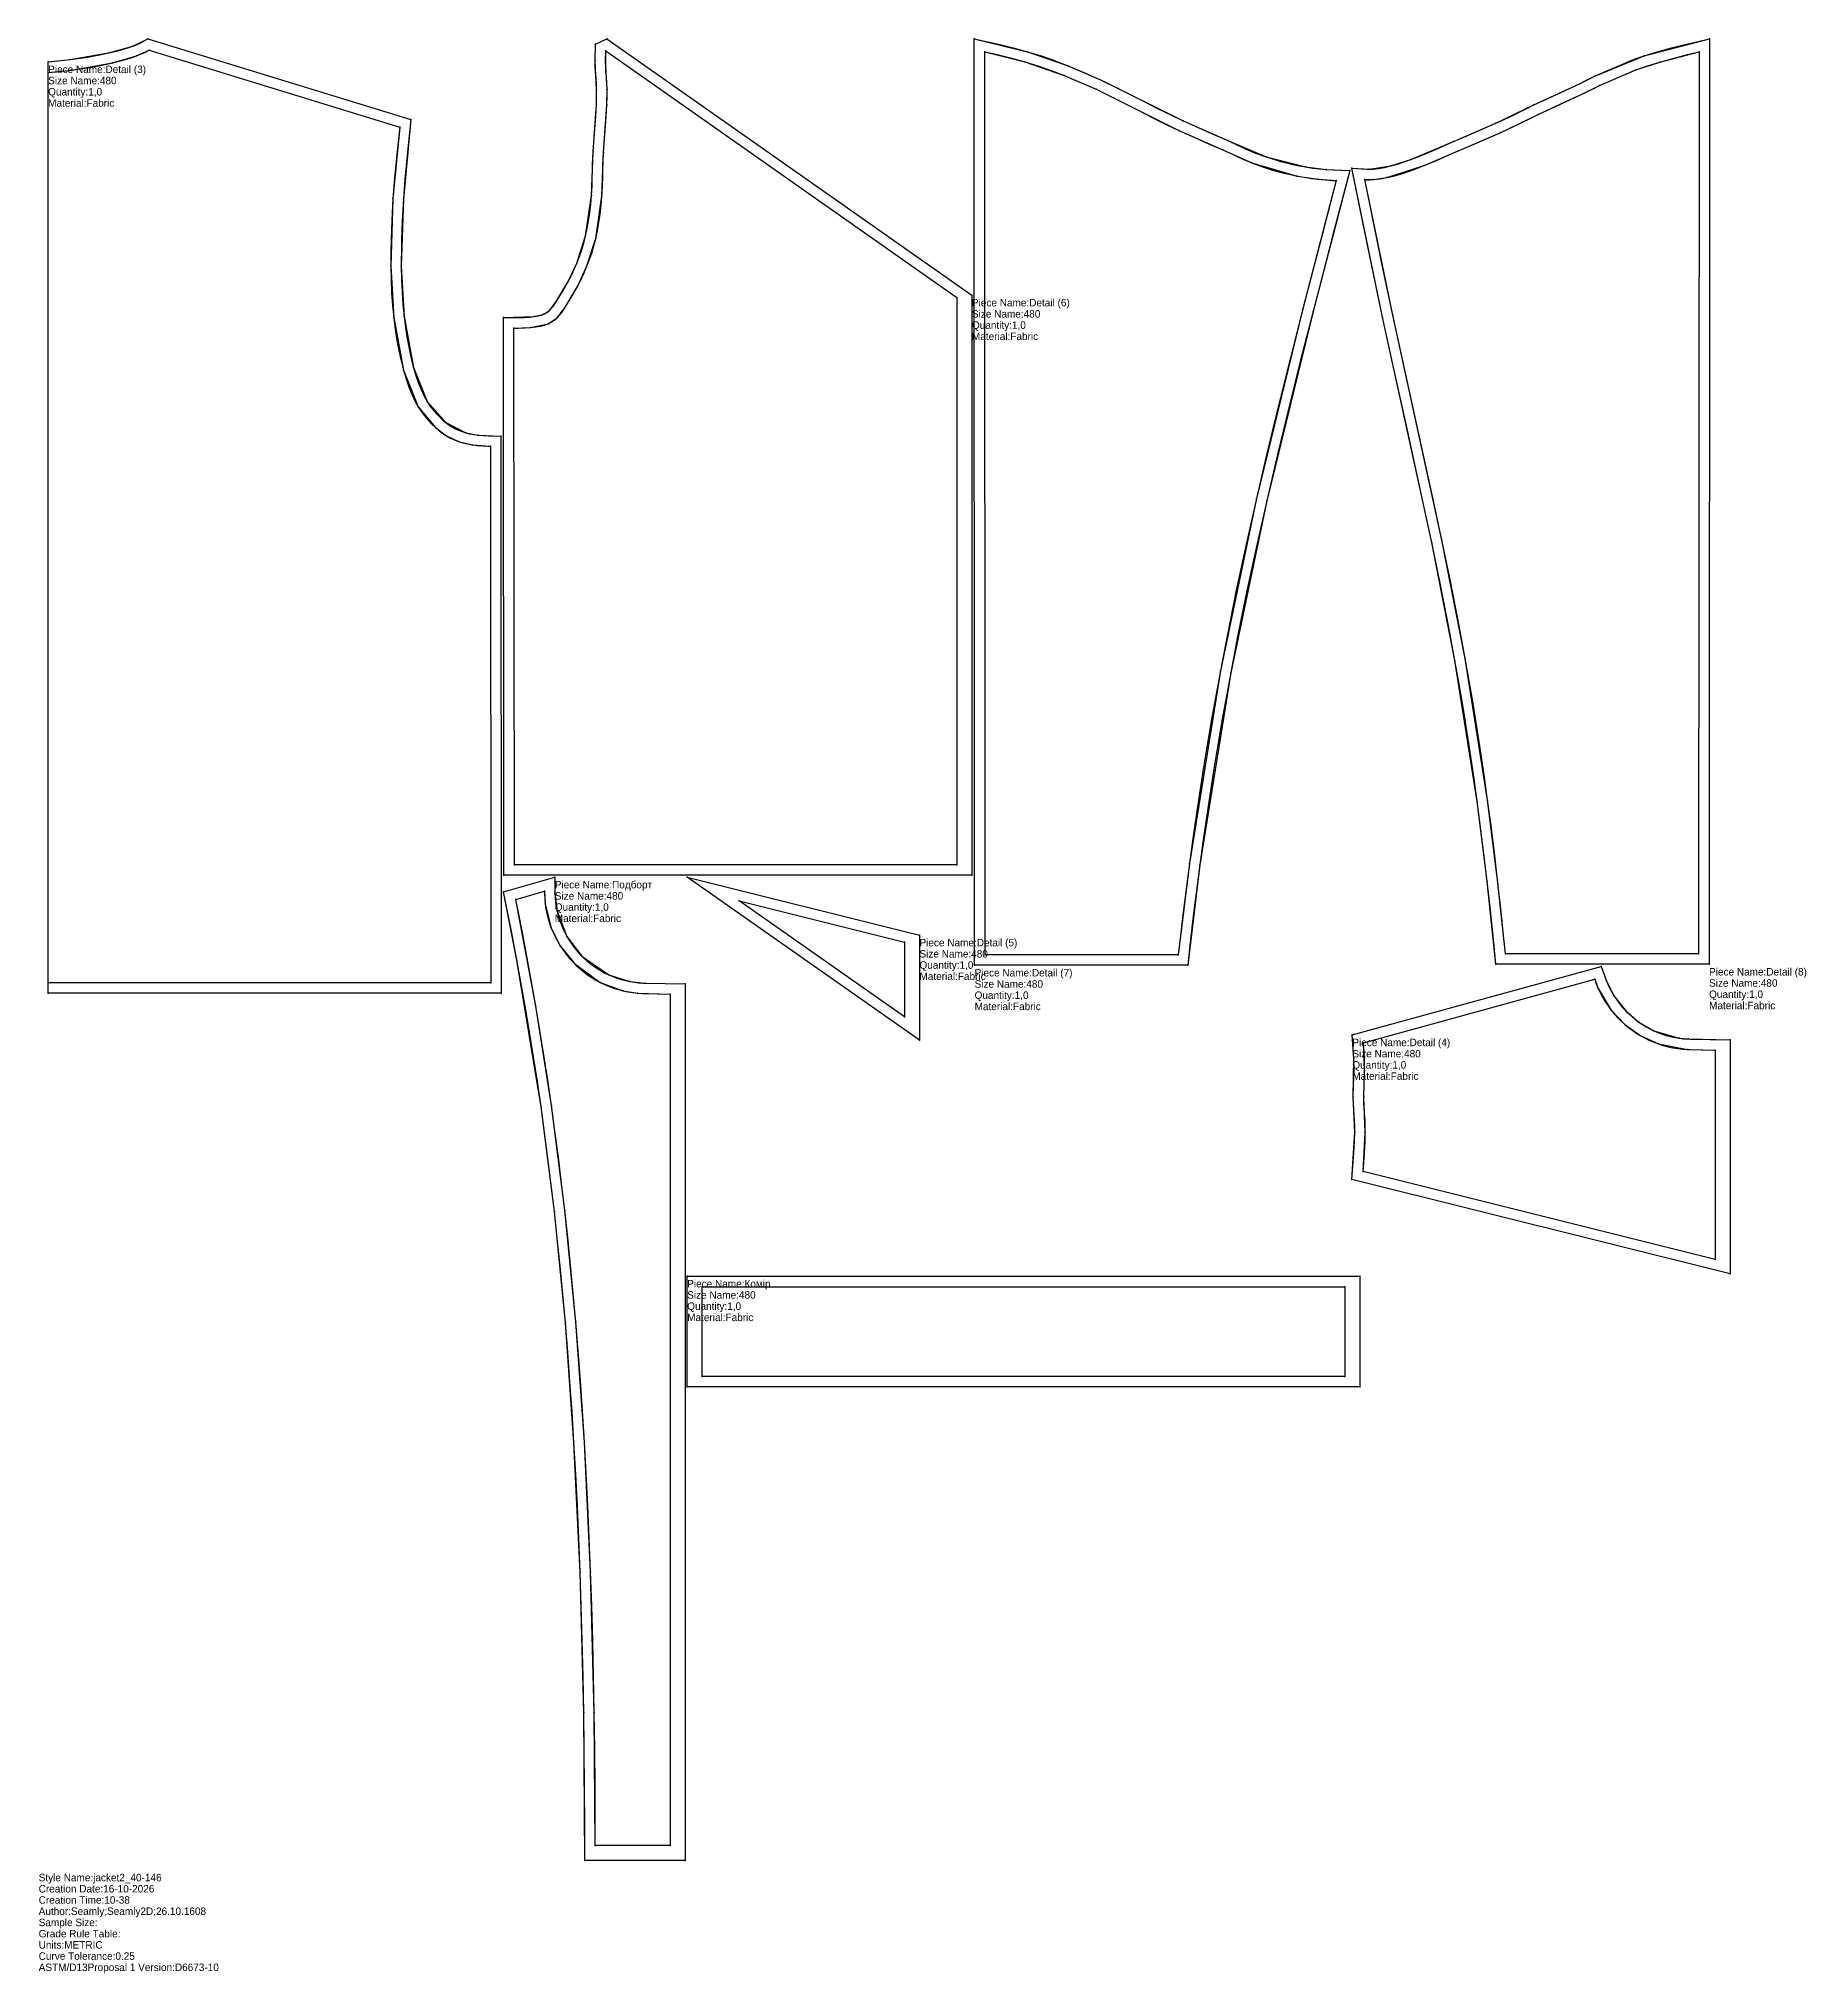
# Model space of a CAD drawing. Extents: x 0 to 1181, y -69 to 1224.
import ezdxf

# ---------------------------------------------------------------- set-up
doc = ezdxf.new("R2010")
doc.units = 0

# ---------------------------------------------------------------- blocks, each defined once
blk = doc.blocks.new('piece-105_s480_M')
at = {"layer": '1'}
blk.add_lwpolyline([(344.91, 663.58), (345, 652.79), (346.49, 640.75), (352.96, 623.99), (363.02, 610.77), (381.08, 598.25), (395.02, 593.82), (405.34, 592.75), (431.99, 592.22), (431.99, 6.37), (365, 6.37), (364.28, 105.23), (361.85, 199.07), (357.72, 285.58), (351.97, 365.65), (344.62, 440.18), (335.72, 510.08), (319.6, 608.21), (310.62, 653.69)], close=True, dxfattribs=at)
at = {"layer": '14'}
blk.add_lwpolyline([(337.99, 654.29), (338.51, 645.84), (342.58, 629.61), (348.59, 617.66), (358.07, 605.82), (375.25, 593.29), (390.51, 587.63), (400.22, 586.02), (421.99, 585.41), (421.99, 16.37), (371.99, 16.37), (371.28, 105.34), (368.84, 199.33), (364.71, 285.99), (358.94, 366.24), (351.57, 440.96), (342.66, 511.06), (332.24, 577.43), (318.77, 648.76)], close=True, dxfattribs=at)
at = {"layer": '2'}
for p in [(344.91, 663.58), (310.62, 653.69), (318.77, 648.76), (337.99, 654.29), (421.99, 585.41), (431.99, 592.22), (371.99, 16.37), (421.99, 16.37), (365, 6.37), (431.99, 6.37)]:
    blk.add_point(p, dxfattribs=at)
at = {"layer": '3'}
for p in [(345, 652.79), (338.51, 645.84), (346.49, 640.75), (342.58, 629.61), (352.96, 623.99), (319.6, 608.21), (348.59, 617.66), (363.02, 610.77), (358.07, 605.82), (381.08, 598.25), (375.25, 593.29), (390.51, 587.63), (395.02, 593.82), (400.22, 586.02), (405.34, 592.75), (332.24, 577.43), (335.72, 510.08), (342.66, 511.06), (344.62, 440.18), (351.57, 440.96), (351.97, 365.65), (358.94, 366.24), (357.72, 285.58), (364.71, 285.99), (361.85, 199.07), (368.84, 199.33), (364.28, 105.23), (371.28, 105.34)]:
    blk.add_point(p, dxfattribs=at)
at = {"layer": '84'}
blk.add_lwpolyline([(344.91, 663.58), (345, 652.79), (345.16, 649.72), (345.46, 646.7), (345.9, 643.71), (346.49, 640.75), (347.23, 637.83), (348.1, 634.96), (349.12, 632.13), (350.26, 629.36), (351.55, 626.64), (352.96, 623.99), (354.51, 621.4), (356.18, 618.89), (357.98, 616.46), (359.9, 614.12), (361.97, 611.84), (363.02, 610.77), (364.06, 609.74), (366.28, 607.73), (368.56, 605.85), (370.92, 604.09), (373.36, 602.44), (375.87, 600.92), (378.45, 599.52), (381.08, 598.25), (383.78, 597.1), (386.52, 596.08), (389.31, 595.19), (392.15, 594.44), (395.02, 593.82), (397.93, 593.34), (400.87, 592.99), (403.86, 592.79), (405.34, 592.75), (431.99, 592.22), (431.99, 6.37), (365, 6.37), (364.98, 29.49), (364.86, 55.28), (364.63, 80.52), (364.28, 105.23), (363.84, 129.43), (363.28, 153.12), (362.62, 176.33), (361.85, 199.07), (360.97, 221.35), (359.99, 243.18), (358.91, 264.59), (357.72, 285.58), (356.44, 306.16), (355.05, 326.36), (353.56, 346.18), (351.97, 365.65), (350.28, 384.76), (348.49, 403.55), (346.6, 422.01), (344.62, 440.18), (342.54, 458.05), (340.36, 475.65), (338.09, 492.99), (335.72, 510.08), (333.27, 526.93), (330.72, 543.57), (328.07, 560), (325.34, 576.24), (322.51, 592.31), (319.6, 608.21), (316.59, 623.97), (313.5, 639.59), (310.62, 653.69)], close=True, dxfattribs=at)
at = {"layer": '87'}
blk.add_lwpolyline([(337.99, 654.29), (338.01, 652.59), (338.17, 649.2), (338.51, 645.84), (339.01, 642.51), (339.66, 639.21), (340.48, 635.96), (341.46, 632.76), (342.58, 629.61), (343.86, 626.52), (345.29, 623.49), (346.87, 620.54), (348.59, 617.66), (350.45, 614.87), (352.46, 612.16), (354.6, 609.55), (356.88, 607.03), (358.07, 605.82), (359.25, 604.65), (361.7, 602.43), (364.24, 600.34), (366.87, 598.38), (369.59, 596.55), (372.38, 594.85), (375.25, 593.29), (378.18, 591.87), (381.19, 590.6), (384.24, 589.46), (387.35, 588.47), (390.51, 587.63), (393.71, 586.94), (396.95, 586.4), (400.22, 586.02), (403.52, 585.8), (405.18, 585.75), (421.99, 585.41), (421.99, 16.37), (371.99, 16.37), (371.98, 29.51), (371.86, 55.32), (371.62, 80.6), (371.28, 105.34), (370.83, 129.57), (370.28, 153.3), (369.61, 176.55), (368.84, 199.33), (367.97, 221.64), (366.99, 243.52), (365.9, 264.96), (364.71, 285.99), (363.42, 306.62), (362.03, 326.86), (360.53, 346.73), (358.94, 366.24), (357.25, 385.4), (355.45, 404.24), (353.56, 422.75), (351.57, 440.96), (349.49, 458.89), (347.31, 476.53), (345.03, 493.92), (342.66, 511.06), (340.19, 527.97), (337.63, 544.66), (334.98, 561.14), (332.24, 577.43), (329.4, 593.55), (326.48, 609.5), (323.46, 625.3), (320.36, 640.97), (318.77, 648.76)], close=True, dxfattribs=at)
at = {"layer": '1'}
for s, p in [('Piece Name:Подборт', (344.91, 656.08)), ('Size Name:480', (344.91, 648.58)), ('Quantity:1,0', (344.91, 641.08)), ('Material:Fabric', (344.91, 633.58))]:
    blk.add_text(s, height=5, dxfattribs=at).set_placement(p)
blk = doc.blocks.new('piece-106_s480_M')
at = {"layer": '1'}
blk.add_lwpolyline([(433.39, 396.88), (882.85, 396.88), (882.85, 322.87), (433.39, 322.87)], close=True, dxfattribs=at)
at = {"layer": '14'}
blk.add_lwpolyline([(443.39, 389.87), (872.84, 389.87), (872.84, 329.87), (443.39, 329.87)], close=True, dxfattribs=at)
at = {"layer": '2'}
for p in [(433.39, 396.88), (443.39, 389.87), (872.84, 389.87), (882.85, 396.88), (443.39, 329.87), (872.84, 329.87), (433.39, 322.87), (882.85, 322.87)]:
    blk.add_point(p, dxfattribs=at)
at = {"layer": '84'}
blk.add_lwpolyline([(433.39, 396.88), (882.85, 396.88), (882.85, 322.87), (433.39, 322.87)], close=True, dxfattribs=at)
at = {"layer": '87'}
blk.add_lwpolyline([(443.39, 389.87), (872.84, 389.87), (872.84, 329.87), (443.39, 329.87)], close=True, dxfattribs=at)
at = {"layer": '1'}
for s, p in [('Piece Name:Комір', (433.39, 389.38)), ('Size Name:480', (433.39, 381.88)), ('Quantity:1,0', (433.39, 374.38)), ('Material:Fabric', (433.39, 366.88))]:
    blk.add_text(s, height=5, dxfattribs=at).set_placement(p)
blk = doc.blocks.new('piece_Detail_s480_M')
at = {"layer": '1'}
blk.add_lwpolyline([(6.35, 1208.49), (21.1, 1209.97), (47.79, 1214.64), (62.98, 1219.03), (72.95, 1223.96), (248.81, 1169.93), (243.73, 1116.62), (242.31, 1071.95), (244.21, 1038.35), (250.49, 1004.31), (259.51, 981.59), (272, 967.45), (285.38, 960.6), (293.77, 959.06), (308.83, 958.4), (309.12, 585.95), (6.35, 585.95)], close=True, dxfattribs=at)
at = {"layer": '14'}
blk.add_lwpolyline([(6.35, 1201.47), (21.98, 1203.02), (49.36, 1207.82), (65.42, 1212.47), (73.77, 1216.38), (241.25, 1164.93), (236.74, 1117.09), (235.31, 1071.9), (237.25, 1037.57), (243.75, 1002.43), (253.5, 978), (265.21, 964.04), (272.6, 958.5), (280.63, 954.75), (289.69, 952.53), (301.83, 951.57), (302.11, 592.95), (6.35, 592.95)], close=True, dxfattribs=at)
at = {"layer": '2'}
for p in [(72.95, 1223.96), (73.77, 1216.38), (6.35, 1208.49), (6.35, 1201.47), (241.25, 1164.93), (248.81, 1169.93), (308.83, 958.4), (301.83, 951.57), (6.35, 592.95), (6.35, 585.95), (302.11, 592.95), (309.12, 585.95)]:
    blk.add_point(p, dxfattribs=at)
at = {"layer": '3'}
for p in [(62.98, 1219.03), (21.1, 1209.97), (21.98, 1203.02), (47.79, 1214.64), (49.36, 1207.82), (65.42, 1212.47), (236.74, 1117.09), (243.73, 1116.62), (235.31, 1071.9), (242.31, 1071.95), (237.25, 1037.57), (244.21, 1038.35), (243.75, 1002.43), (250.49, 1004.31), (253.5, 978), (259.51, 981.59), (265.21, 964.04), (272, 967.45), (272.6, 958.5), (285.38, 960.6), (293.77, 959.06), (280.63, 954.75), (289.69, 952.53)]:
    blk.add_point(p, dxfattribs=at)
at = {"layer": '84'}
blk.add_lwpolyline([(6.35, 1208.49), (10.86, 1208.85), (21.1, 1209.97), (31.23, 1211.42), (40.97, 1213.16), (47.79, 1214.64), (52.04, 1215.69), (56.03, 1216.77), (59.69, 1217.89), (62.98, 1219.03), (65.84, 1220.17), (68.2, 1221.28), (72.95, 1223.96), (248.81, 1169.93), (246.54, 1148.09), (244.76, 1129.82), (243.73, 1116.62), (242.92, 1102.04), (242.52, 1089.85), (242.36, 1081.1), (242.32, 1076.48), (242.31, 1071.95), (242.48, 1063.09), (242.86, 1054.53), (243.44, 1046.27), (244.21, 1038.35), (245.16, 1030.77), (246.27, 1023.55), (247.54, 1016.72), (248.95, 1010.3), (250.49, 1004.31), (252.15, 998.77), (253.9, 993.7), (255.73, 989.13), (257.61, 985.08), (259.51, 981.59), (261.44, 978.64), (262.36, 977.43), (263.43, 976.1), (265.64, 973.54), (267.78, 971.27), (269.9, 969.24), (272, 967.45), (274.1, 965.88), (276.21, 964.5), (278.37, 963.3), (280.6, 962.26), (282.93, 961.36), (285.38, 960.6), (288, 959.96), (290.79, 959.45), (293.77, 959.06), (296.98, 958.78), (300.44, 958.61), (308.83, 958.4), (309.12, 585.95), (6.35, 585.95)], close=True, dxfattribs=at)
at = {"layer": '87'}
blk.add_lwpolyline([(6.35, 1201.47), (11.52, 1201.88), (21.98, 1203.02), (32.34, 1204.51), (42.33, 1206.3), (49.36, 1207.82), (53.8, 1208.91), (57.98, 1210.05), (61.86, 1211.24), (65.42, 1212.47), (68.62, 1213.74), (71.41, 1215.05), (73.77, 1216.38), (241.25, 1164.93), (239.57, 1148.79), (237.78, 1130.43), (236.74, 1117.09), (235.93, 1102.34), (235.52, 1090.03), (235.36, 1081.19), (235.32, 1076.52), (235.31, 1071.9), (235.48, 1062.87), (235.87, 1054.13), (236.46, 1045.69), (237.25, 1037.57), (238.22, 1029.8), (239.37, 1022.38), (240.68, 1015.33), (242.14, 1008.68), (243.75, 1002.43), (245.48, 996.62), (247.34, 991.25), (249.3, 986.35), (251.35, 981.92), (253.5, 978), (255.72, 974.59), (256.85, 973.11), (258.05, 971.62), (260.43, 968.85), (262.81, 966.33), (265.21, 964.04), (267.62, 961.98), (270.08, 960.14), (272.6, 958.5), (275.19, 957.06), (277.86, 955.82), (280.63, 954.75), (283.51, 953.85), (286.53, 953.12), (289.69, 952.53), (293.01, 952.1), (296.51, 951.79), (300.19, 951.61), (301.83, 951.57), (302.11, 592.95), (6.35, 592.95)], close=True, dxfattribs=at)
at = {"layer": '1'}
for s, p in [('Piece Name:Detail (3)', (6.35, 1200.99)), ('Size Name:480', (6.35, 1193.49)), ('Quantity:1,0', (6.35, 1185.99)), ('Material:Fabric', (6.35, 1178.49))]:
    blk.add_text(s, height=5, dxfattribs=at).set_placement(p)
blk = doc.blocks.new('piece_Detail_s480-108_M')
at = {"layer": '1'}
blk.add_lwpolyline([(877.87, 558.13), (1044.24, 603.78), (1047.46, 594.76), (1052.85, 584.04), (1060.31, 574.48), (1069.26, 566.73), (1079.42, 560.89), (1096.27, 555.98), (1102.2, 555.43), (1130.33, 554.86), (1130.33, 398.42), (877.62, 461.45), (879.54, 493.06), (878.49, 516.57), (878.91, 542.07)], close=True, dxfattribs=at)
at = {"layer": '14'}
blk.add_lwpolyline([(885.27, 552.9), (1039.83, 595.31), (1042.2, 589.16), (1050.8, 574.8), (1060.04, 565.07), (1070.72, 557.49), (1082.58, 552.1), (1101.86, 548.44), (1120.33, 548.06), (1120.33, 408.13), (885, 466.83), (886.54, 493.01), (885.49, 516.54), (886.02, 534.26)], close=True, dxfattribs=at)
at = {"layer": '2'}
for p in [(1039.83, 595.31), (1044.24, 603.78), (877.87, 558.13), (885.27, 552.9), (1120.33, 548.06), (1130.33, 554.86), (885, 466.83), (877.62, 461.45), (1120.33, 408.13), (1130.33, 398.42)]:
    blk.add_point(p, dxfattribs=at)
at = {"layer": '3'}
for p in [(1042.2, 589.16), (1047.46, 594.76), (1052.85, 584.04), (1050.8, 574.8), (1060.31, 574.48), (1060.04, 565.07), (1069.26, 566.73), (1070.72, 557.49), (1079.42, 560.89), (1096.27, 555.98), (1082.58, 552.1), (1101.86, 548.44), (1102.2, 555.43), (878.91, 542.07), (886.02, 534.26), (878.49, 516.57), (885.49, 516.54), (879.54, 493.06), (886.54, 493.01)]:
    blk.add_point(p, dxfattribs=at)
at = {"layer": '84'}
blk.add_lwpolyline([(877.87, 558.13), (1044.24, 603.78), (1047.46, 594.76), (1048.6, 592), (1049.89, 589.28), (1051.3, 586.63), (1052.85, 584.04), (1054.52, 581.54), (1056.32, 579.1), (1058.24, 576.76), (1060.31, 574.48), (1061.36, 573.41), (1062.4, 572.38), (1064.62, 570.37), (1066.9, 568.49), (1069.26, 566.73), (1071.7, 565.08), (1074.21, 563.56), (1076.79, 562.16), (1079.42, 560.89), (1082.11, 559.74), (1084.86, 558.72), (1087.65, 557.83), (1090.49, 557.08), (1093.36, 556.46), (1096.27, 555.98), (1099.21, 555.64), (1102.2, 555.43), (1103.68, 555.39), (1130.33, 554.86), (1130.33, 398.42), (877.62, 461.45), (878.04, 467.61), (878.98, 479.46), (879.42, 487.22), (879.54, 493.06), (879.52, 496.96), (879.39, 500.9), (879.13, 504.91), (878.95, 506.96), (878.79, 508.7), (878.59, 511.99), (878.49, 516.57), (878.74, 524.89), (879.02, 534.31), (878.91, 542.07), (878.52, 549.28)], close=True, dxfattribs=at)
at = {"layer": '87'}
blk.add_lwpolyline([(885.27, 552.9), (1039.83, 595.31), (1040.92, 592.25), (1042.2, 589.16), (1043.63, 586.13), (1045.21, 583.18), (1046.93, 580.31), (1048.79, 577.51), (1050.8, 574.8), (1052.94, 572.19), (1055.21, 569.67), (1056.41, 568.46), (1057.59, 567.29), (1060.04, 565.07), (1062.58, 562.98), (1065.21, 561.02), (1067.93, 559.19), (1070.72, 557.49), (1073.59, 555.93), (1076.52, 554.51), (1079.52, 553.24), (1082.58, 552.1), (1085.69, 551.11), (1088.85, 550.27), (1092.05, 549.58), (1095.29, 549.04), (1098.56, 548.66), (1101.86, 548.44), (1103.52, 548.39), (1120.33, 548.06), (1120.33, 408.13), (885, 466.83), (885.02, 467.09), (885.97, 478.99), (886.41, 486.95), (886.54, 493.01), (886.52, 497.1), (886.38, 501.24), (886.11, 505.45), (885.92, 507.59), (885.77, 509.22), (885.59, 512.28), (885.49, 516.54), (885.74, 524.68), (886.02, 534.26), (885.9, 542.3), (885.51, 549.72)], close=True, dxfattribs=at)
at = {"layer": '1'}
for s, p in [('Size Name:480', (877.87, 543.13)), ('Piece Name:Detail (4)', (877.87, 550.63)), ('Quantity:1,0', (877.87, 535.63)), ('Material:Fabric', (877.87, 528.13))]:
    blk.add_text(s, height=5, dxfattribs=at).set_placement(p)
blk = doc.blocks.new('piece_Detail_s480-109_M')
at = {"layer": '1'}
blk.add_lwpolyline([(588.61, 624.86), (588.61, 554.56), (433.39, 663.58)], close=True, dxfattribs=at)
at = {"layer": '14'}
blk.add_lwpolyline([(578.61, 620.14), (578.61, 570.14), (468.2, 647.68)], close=True, dxfattribs=at)
at = {"layer": '2'}
for p in [(433.39, 663.58), (468.2, 647.68), (588.61, 624.86), (578.61, 620.14), (578.61, 570.14), (588.61, 554.56)]:
    blk.add_point(p, dxfattribs=at)
at = {"layer": '84'}
blk.add_lwpolyline([(588.61, 624.86), (588.61, 554.56), (433.39, 663.58)], close=True, dxfattribs=at)
at = {"layer": '87'}
blk.add_lwpolyline([(578.61, 620.14), (578.61, 570.14), (468.2, 647.68)], close=True, dxfattribs=at)
at = {"layer": '1'}
for s, p in [('Piece Name:Detail (5)', (588.61, 617.36)), ('Size Name:480', (588.61, 609.86)), ('Quantity:1,0', (588.61, 602.36)), ('Material:Fabric', (588.61, 594.86))]:
    blk.add_text(s, height=5, dxfattribs=at).set_placement(p)
blk = doc.blocks.new('piece_Detail_s480-110_M')
at = {"layer": '1'}
blk.add_lwpolyline([(623.66, 1052.55), (623.66, 664.91), (310.91, 664.91), (310.62, 1037.53), (331.22, 1038.26), (337.64, 1039.93), (341.43, 1042.4), (345.7, 1047.83), (353.89, 1061.65), (359.71, 1074.03), (365.48, 1092.14), (369.44, 1119.21), (370.45, 1148.28), (372.75, 1180.12), (372.85, 1189.85), (371.82, 1209.46), (372.12, 1220.21), (379.6, 1223.96)], close=True, dxfattribs=at)
at = {"layer": '14'}
blk.add_lwpolyline([(613.66, 1051.02), (613.66, 671.91), (317.9, 671.91), (317.62, 1030.53), (328.76, 1030.93), (340.44, 1033.5), (346.2, 1037.27), (351.56, 1043.98), (360.05, 1058.34), (366.2, 1071.4), (372.29, 1090.52), (376.43, 1118.72), (377.44, 1147.86), (379.74, 1179.85), (379.85, 1189.99), (378.92, 1205.17), (379, 1215.83)], close=True, dxfattribs=at)
at = {"layer": '2'}
for p in [(372.12, 1220.21), (379, 1215.83), (379.6, 1223.96), (613.66, 1051.02), (623.66, 1052.55), (310.62, 1037.53), (317.62, 1030.53), (310.91, 664.91), (317.9, 671.91), (613.66, 671.91), (623.66, 664.91)]:
    blk.add_point(p, dxfattribs=at)
at = {"layer": '3'}
for p in [(371.82, 1209.46), (378.92, 1205.17), (372.85, 1189.85), (379.85, 1189.99), (372.75, 1180.12), (379.74, 1179.85), (370.45, 1148.28), (377.44, 1147.86), (369.44, 1119.21), (376.43, 1118.72), (365.48, 1092.14), (372.29, 1090.52), (359.71, 1074.03), (353.89, 1061.65), (366.2, 1071.4), (345.7, 1047.83), (360.05, 1058.34), (331.22, 1038.26), (337.64, 1039.93), (341.43, 1042.4), (346.2, 1037.27), (351.56, 1043.98), (328.76, 1030.93), (340.44, 1033.5)]:
    blk.add_point(p, dxfattribs=at)
at = {"layer": '84'}
blk.add_lwpolyline([(623.66, 1052.55), (623.66, 664.91), (310.91, 664.91), (310.62, 1037.53), (317.89, 1037.53), (320.25, 1037.54), (324.49, 1037.66), (328.13, 1037.9), (331.22, 1038.26), (333.81, 1038.73), (335.92, 1039.29), (337.64, 1039.93), (339.06, 1040.64), (340.28, 1041.44), (341.43, 1042.4), (342.57, 1043.58), (343.74, 1045.02), (345.7, 1047.83), (348.71, 1052.72), (350.46, 1055.65), (351.64, 1057.64), (353.89, 1061.65), (355.97, 1065.7), (357.92, 1069.82), (359.71, 1074.03), (361.37, 1078.34), (362.88, 1082.78), (364.25, 1087.38), (365.48, 1092.14), (366.56, 1097.1), (367.5, 1102.26), (368.3, 1107.66), (368.94, 1113.3), (369.44, 1119.21), (369.79, 1125.4), (369.98, 1131.91), (370.01, 1135.31), (370.07, 1139.73), (370.45, 1148.28), (371.37, 1160.53), (372.31, 1172.36), (372.75, 1180.12), (372.87, 1185.96), (372.85, 1189.85), (372.72, 1193.8), (372.46, 1197.81), (372.28, 1199.86), (372.12, 1201.59), (371.92, 1204.88), (371.82, 1209.46), (372.12, 1220.21), (379.6, 1223.96)], close=True, dxfattribs=at)
at = {"layer": '87'}
blk.add_lwpolyline([(613.66, 1051.02), (613.66, 671.91), (317.9, 671.91), (317.62, 1030.53), (317.9, 1030.53), (320.36, 1030.54), (324.81, 1030.67), (328.76, 1030.93), (332.25, 1031.33), (335.33, 1031.89), (338.04, 1032.61), (340.44, 1033.5), (342.57, 1034.57), (344.47, 1035.82), (346.2, 1037.27), (347.8, 1038.93), (349.33, 1040.79), (351.56, 1043.98), (354.7, 1049.1), (356.48, 1052.07), (357.71, 1054.14), (360.05, 1058.34), (362.25, 1062.6), (364.3, 1066.95), (366.2, 1071.4), (367.95, 1075.96), (369.55, 1080.66), (370.99, 1085.5), (372.29, 1090.52), (373.42, 1095.72), (374.41, 1101.12), (375.24, 1106.75), (375.91, 1112.61), (376.43, 1118.72), (376.78, 1125.1), (376.98, 1131.77), (377.01, 1135.23), (377.07, 1139.52), (377.44, 1147.86), (378.35, 1159.99), (379.3, 1171.88), (379.74, 1179.85), (379.88, 1185.9), (379.85, 1189.99), (379.71, 1194.14), (379.44, 1198.35), (379.25, 1200.49), (379.1, 1202.12), (378.92, 1205.17), (378.82, 1209.44), (379, 1215.83)], close=True, dxfattribs=at)
at = {"layer": '1'}
for s, p in [('Piece Name:Detail (6)', (623.66, 1045.05)), ('Size Name:480', (623.66, 1037.55)), ('Quantity:1,0', (623.66, 1030.05)), ('Material:Fabric', (623.66, 1022.55))]:
    blk.add_text(s, height=5, dxfattribs=at).set_placement(p)
blk = doc.blocks.new('piece_Detail_s480-111_M')
at = {"layer": '1'}
blk.add_lwpolyline([(625.45, 604.71), (625.21, 1223.96), (660.89, 1215.16), (687.9, 1205.76), (709.59, 1196.53), (721.43, 1190.65), (764.92, 1169.03), (794.61, 1155.84), (820.21, 1144.92), (846.81, 1138.21), (860.4, 1136.51), (876.11, 1135.82), (851.62, 1041.61), (820.63, 915.11), (796.57, 800.25), (775.97, 671.74), (767.85, 604.71)], close=True, dxfattribs=at)
at = {"layer": '14'}
blk.add_lwpolyline([(632.45, 611.71), (632.21, 1215.22), (658.93, 1208.44), (685.27, 1199.28), (706.66, 1190.18), (718.3, 1184.4), (761.98, 1162.68), (791.75, 1149.45), (810.67, 1140.95), (841.07, 1132.14), (855.04, 1129.99), (867.12, 1129.14), (844.84, 1043.35), (813.8, 916.68), (789.69, 801.54), (769.03, 672.67), (761.59, 611.71)], close=True, dxfattribs=at)
at = {"layer": '2'}
for p in [(625.21, 1223.96), (632.21, 1215.22), (867.12, 1129.14), (876.11, 1135.82), (632.45, 611.71), (761.59, 611.71), (625.45, 604.71), (767.85, 604.71)]:
    blk.add_point(p, dxfattribs=at)
at = {"layer": '3'}
for p in [(658.93, 1208.44), (660.89, 1215.16), (687.9, 1205.76), (685.27, 1199.28), (706.66, 1190.18), (709.59, 1196.53), (721.43, 1190.65), (718.3, 1184.4), (764.92, 1169.03), (761.98, 1162.68), (794.61, 1155.84), (791.75, 1149.45), (810.67, 1140.95), (820.21, 1144.92), (846.81, 1138.21), (841.07, 1132.14), (855.04, 1129.99), (860.4, 1136.51), (844.84, 1043.35), (851.62, 1041.61), (813.8, 916.68), (820.63, 915.11), (789.69, 801.54), (796.57, 800.25), (769.03, 672.67), (775.97, 671.74)]:
    blk.add_point(p, dxfattribs=at)
at = {"layer": '84'}
blk.add_lwpolyline([(625.45, 604.71), (625.21, 1223.96), (641.32, 1220.36), (651.2, 1217.86), (660.89, 1215.16), (669.89, 1212.41), (677.65, 1209.78), (680.85, 1208.57), (687.9, 1205.76), (701.57, 1200.07), (709.59, 1196.53), (712.5, 1195.12), (721.43, 1190.65), (736.94, 1182.88), (742.99, 1179.77), (747.63, 1177.38), (756.5, 1173), (764.92, 1169.03), (772.92, 1165.4), (784.24, 1160.41), (794.61, 1155.84), (801.15, 1152.86), (804.26, 1151.38), (807.01, 1150.08), (813.23, 1147.47), (820.21, 1144.92), (825.88, 1143.12), (829.83, 1141.98), (833.91, 1140.91), (838.11, 1139.92), (842.41, 1139.02), (846.81, 1138.21), (851.28, 1137.52), (855.81, 1136.95), (860.4, 1136.51), (865.04, 1136.22), (876.11, 1135.82), (864.66, 1092.05), (851.62, 1041.61), (843.34, 1009.04), (835.42, 977.22), (827.85, 945.96), (820.63, 915.11), (813.75, 884.51), (807.2, 853.98), (801, 823.37), (796.57, 800.25), (793.71, 784.73), (790.94, 769.1), (788.24, 753.33), (785.63, 737.4), (783.1, 721.3), (780.64, 705.01), (778.27, 688.49), (775.97, 671.74), (773.75, 654.73), (771.61, 637.44), (769.55, 619.86), (767.85, 604.71)], close=True, dxfattribs=at)
at = {"layer": '87'}
blk.add_lwpolyline([(632.45, 611.71), (632.21, 1215.22), (639.7, 1213.55), (649.4, 1211.1), (658.93, 1208.44), (667.74, 1205.75), (675.28, 1203.2), (678.31, 1202.04), (685.27, 1199.28), (698.81, 1193.63), (706.66, 1190.18), (709.41, 1188.84), (718.3, 1184.4), (733.77, 1176.64), (739.79, 1173.55), (744.48, 1171.13), (753.46, 1166.7), (761.98, 1162.68), (770.06, 1159.02), (781.41, 1154.01), (791.75, 1149.45), (798.19, 1146.51), (801.26, 1145.05), (804.16, 1143.69), (810.67, 1140.95), (817.94, 1138.3), (823.85, 1136.42), (827.97, 1135.23), (832.22, 1134.12), (836.59, 1133.09), (841.07, 1132.14), (845.64, 1131.31), (850.31, 1130.59), (855.04, 1129.99), (859.84, 1129.53), (864.69, 1129.23), (867.12, 1129.14), (857.88, 1093.81), (844.84, 1043.35), (836.55, 1010.75), (828.62, 978.88), (821.04, 947.58), (813.8, 916.68), (806.91, 886.01), (800.35, 855.41), (794.13, 824.72), (789.69, 801.54), (786.83, 785.98), (784.04, 770.3), (781.34, 754.48), (778.72, 738.51), (776.18, 722.37), (773.72, 706.02), (771.34, 689.46), (769.03, 672.67), (766.81, 655.62), (764.66, 638.28), (762.59, 620.65), (761.59, 611.71)], close=True, dxfattribs=at)
at = {"layer": '1'}
for s, p in [('Size Name:480', (625.45, 589.71)), ('Piece Name:Detail (7)', (625.45, 597.21)), ('Quantity:1,0', (625.45, 582.21)), ('Material:Fabric', (625.45, 574.71))]:
    blk.add_text(s, height=5, dxfattribs=at).set_placement(p)
blk = doc.blocks.new('piece_Detail_s480-112_M')
at = {"layer": '1'}
blk.add_lwpolyline([(1116.26, 605.34), (973.78, 605.34), (967.99, 660.69), (961.32, 714.14), (946.43, 808.45), (930.94, 887.29), (898.1, 1037.75), (877.62, 1137.37), (889.05, 1136.68), (903.62, 1138.97), (916.86, 1143.18), (945.38, 1155.28), (973.75, 1167.51), (999.12, 1179.65), (1029.76, 1193.84), (1039.98, 1198.92), (1072.89, 1212.49), (1116.61, 1223.96)], close=True, dxfattribs=at)
at = {"layer": '14'}
blk.add_lwpolyline([(1109.27, 612.34), (980.13, 612.34), (974.95, 661.48), (968.26, 715.09), (953.32, 809.7), (937.79, 888.72), (904.95, 1039.22), (886.27, 1129.77), (892.14, 1129.8), (900.82, 1131.11), (925.98, 1139.17), (948.16, 1148.85), (976.61, 1161.12), (1002.14, 1173.33), (1032.81, 1187.54), (1042.96, 1192.59), (1060.62, 1200.26), (1067.28, 1203.1), (1083.44, 1208.36), (1109.6, 1215.12)], close=True, dxfattribs=at)
at = {"layer": '2'}
for p in [(1116.61, 1223.96), (1109.6, 1215.12), (877.62, 1137.37), (886.27, 1129.77), (980.13, 612.34), (1109.27, 612.34), (973.78, 605.34), (1116.26, 605.34)]:
    blk.add_point(p, dxfattribs=at)
at = {"layer": '3'}
for p in [(1067.28, 1203.1), (1072.89, 1212.49), (1083.44, 1208.36), (1029.76, 1193.84), (1039.98, 1198.92), (1042.96, 1192.59), (1060.62, 1200.26), (999.12, 1179.65), (1032.81, 1187.54), (973.75, 1167.51), (1002.14, 1173.33), (945.38, 1155.28), (976.61, 1161.12), (903.62, 1138.97), (916.86, 1143.18), (925.98, 1139.17), (948.16, 1148.85), (889.05, 1136.68), (892.14, 1129.8), (900.82, 1131.11), (898.1, 1037.75), (904.95, 1039.22), (930.94, 887.29), (937.79, 888.72), (946.43, 808.45), (953.32, 809.7), (961.32, 714.14), (968.26, 715.09), (967.99, 660.69), (974.95, 661.48)]:
    blk.add_point(p, dxfattribs=at)
at = {"layer": '84'}
blk.add_lwpolyline([(1116.26, 605.34), (973.78, 605.34), (972.16, 621.85), (970.1, 641.62), (967.99, 660.69), (965.83, 679.1), (963.6, 696.9), (961.32, 714.14), (958.99, 730.88), (956.59, 747.14), (954.14, 762.98), (951.63, 778.45), (949.06, 793.59), (946.43, 808.45), (942.39, 830.34), (936.78, 858.96), (930.94, 887.29), (924.86, 915.71), (915.31, 959.21), (905.16, 1005.25), (898.1, 1037.75), (890.81, 1072.2), (883.27, 1108.94), (877.62, 1137.37), (887.49, 1136.71), (889.05, 1136.68), (891.59, 1136.78), (895.34, 1137.22), (899.37, 1137.96), (903.62, 1138.97), (907.99, 1140.21), (912.44, 1141.63), (916.86, 1143.18), (923.38, 1145.67), (931.41, 1149.04), (941.44, 1153.53), (945.38, 1155.28), (955.48, 1159.53), (973.75, 1167.51), (982.25, 1171.4), (987.25, 1173.79), (989.44, 1174.89), (992.66, 1176.51), (999.12, 1179.65), (1008.58, 1184.09), (1020.14, 1189.37), (1029.76, 1193.84), (1033.45, 1195.7), (1035.61, 1196.8), (1039.98, 1198.92), (1046.39, 1201.85), (1057.89, 1206.7), (1063.48, 1209.08), (1064.66, 1209.59), (1067.6, 1210.7), (1072.89, 1212.49), (1081.49, 1215.09), (1091.15, 1217.76), (1101.15, 1220.31), (1116.61, 1223.96)], close=True, dxfattribs=at)
at = {"layer": '87'}
blk.add_lwpolyline([(1109.27, 612.34), (980.13, 612.34), (979.12, 622.56), (977.06, 642.37), (974.95, 661.48), (972.78, 679.94), (970.55, 697.79), (968.26, 715.09), (965.91, 731.87), (963.51, 748.18), (961.05, 764.08), (958.54, 779.6), (955.96, 794.79), (953.32, 809.7), (949.27, 831.65), (943.65, 860.34), (937.79, 888.72), (931.7, 917.19), (922.14, 960.72), (911.99, 1006.75), (904.95, 1039.22), (897.66, 1073.62), (890.13, 1110.33), (886.27, 1129.77), (887.2, 1129.71), (889.12, 1129.68), (892.14, 1129.8), (896.38, 1130.29), (900.82, 1131.11), (905.38, 1132.19), (910.02, 1133.51), (914.66, 1134.99), (919.27, 1136.61), (925.98, 1139.17), (934.2, 1142.61), (944.28, 1147.13), (948.16, 1148.85), (958.24, 1153.1), (976.61, 1161.12), (985.22, 1165.06), (990.33, 1167.51), (992.58, 1168.63), (995.76, 1170.23), (1002.14, 1173.33), (1011.52, 1177.73), (1023.07, 1183.01), (1032.81, 1187.54), (1036.62, 1189.46), (1038.73, 1190.54), (1042.96, 1192.59), (1049.21, 1195.44), (1060.62, 1200.26), (1066.23, 1202.65), (1067.28, 1203.1), (1069.96, 1204.11), (1075.03, 1205.82), (1083.44, 1208.36), (1092.95, 1210.99), (1102.82, 1213.52), (1109.6, 1215.12)], close=True, dxfattribs=at)
at = {"layer": '1'}
for s, p in [('Size Name:480', (1116.26, 590.34)), ('Piece Name:Detail (8)', (1116.26, 597.84)), ('Quantity:1,0', (1116.26, 582.84)), ('Material:Fabric', (1116.26, 575.34))]:
    blk.add_text(s, height=5, dxfattribs=at).set_placement(p)

msp = doc.modelspace()

# ---------------------------------------------------------------- block references
at = {"layer": '1'}
for name in ['piece_Detail_s480_M', 'piece_Detail_s480-110_M', 'piece_Detail_s480-111_M', 'piece_Detail_s480-112_M', 'piece-105_s480_M', 'piece_Detail_s480-109_M', 'piece_Detail_s480-108_M', 'piece-106_s480_M']:
    msp.add_blockref(name, (0, 0), dxfattribs=at)

# ---------------------------------------------------------------- texts
for s, p in [('Style Name:jacket2_40-146', (0, -7.5)), ('Creation Date:16-10-2026', (0, -15)), ('Author:Seamly;Seamly2D;26.10.1608', (0, -30)), ('Creation Time:10-38', (0, -22.5)), ('Sample Size:', (0, -37.5)), ('Grade Rule Table:', (0, -45)), ('Units:METRIC', (0, -52.5)), ('ASTM/D13Proposal 1 Version:D6673-10', (0, -67.5)), ('Curve Tolerance:0.25', (0, -60))]:
    msp.add_text(s, height=5, dxfattribs=at).set_placement(p)

doc.saveas('drawing.dxf')
